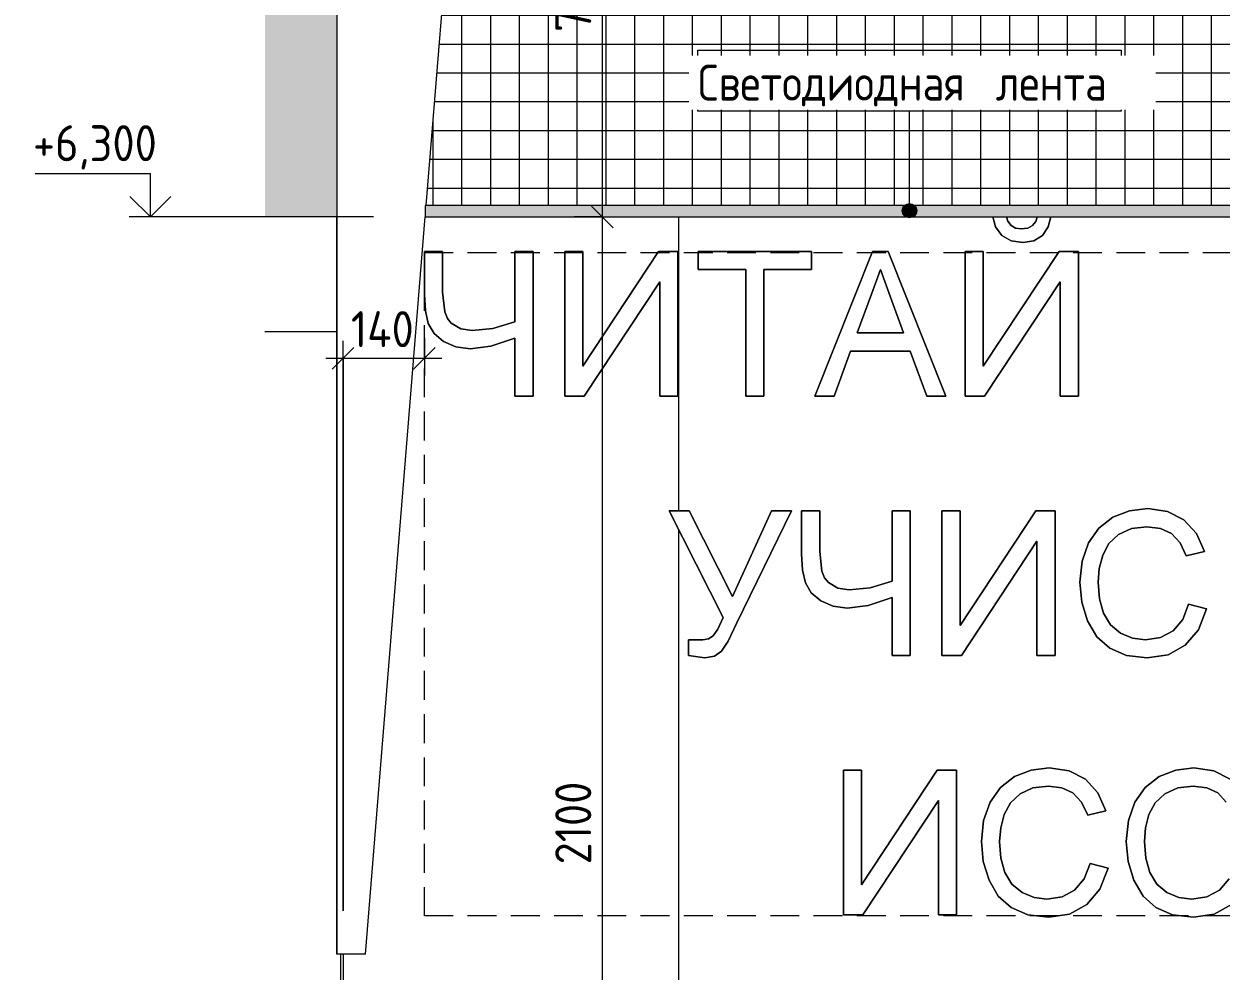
# Model space of a CAD drawing. Header units: millimetres. Extents: x 855 to 77750, y -1987 to 27400.
# Drawn here: x 66060 to 68136, y 4991 to 6635 of the extents above; entities that cross this region are included whole.
import ezdxf

# ---------------------------------------------------------------- set-up
doc = ezdxf.new("R2010")
doc.units = ezdxf.units.MM
doc.linetypes.add('ADSK_Штрих_ш2 п1', pattern=[75, 50, -25])
for name, color, linetype, lineweight in [('A-ANNO-DIMS', 7, 'Continuous', 9), ('A-ANNO-DIMS-25', 7, 'Continuous', 9), ('A-DETL', 7, 'Continuous', 9), ('A-DETL-1', 7, 'ADSK_Штрих_ш2 п1', 9), ('A-WALL', 7, 'Continuous', 9), ('A-WALL-PATT', 7, 'Continuous', 9), ('G-ANNO-DIMS', 7, 'Continuous', 9), ('G-ANNO-DIMS-1', 7, 'Continuous', 20), ('G-ANNO-TEXT', 7, 'Continuous', 9), ('I-FURN', 7, 'Continuous', 9), ('I-WALL', 7, 'Continuous', 9)]:
    doc.layers.add(name, color=color, linetype=linetype, lineweight=lineweight)
doc.layers.add('A-DETL-GENF-3', color=7, linetype='Continuous', lineweight=9, true_color=0xf2dc97)
doc.layers.add('I-FURN-24', color=7, linetype='Continuous', lineweight=9, true_color=0x4d4d4d)
doc.styles.add('GOST Common_8', font='GOST_Common.ttf', dxfattribs={"width": 0.9, "height": 62.5})
doc.styles.add('ISOCPEUR_2', font='isocpeur.ttf', dxfattribs={"width": 0.9, "height": 62.5})
doc.dimstyles.new('ISO-2_5_0_9К_БОЛЬШОЙ_1', dxfattribs={"dimscale": 304.8, "dimtxt": 62.248823, "dimasz": 0.123031, "dimexe": 0.098425, "dimexo": 0.246063, "dimgap": 0, "dimtad": 1, "dimdec": 0, "dimrnd": 10, "dimzin": 0, "dimdsep": 46, "dimtxsty": 'ISOCPEUR_2', "dimblk1": 'OBLIQUE', "dimblk2": 'OBLIQUE', "dimsah": 1, "dimcen": 0.09, "dimdle": 0.098425, "dimazin": 0, "dimtfac": 1, "dimtdec": 4, "dimtix": 1, "dimtmove": 0, "dimatfit": 3, "dimfxl": 1, "dimtvp": 1, "dimtolj": 1, "dimtzin": 0, "dimarcsym": 2})
pattern_1 = [(0, (66608.2, 0), (0, 3050), []), (90, (66608.2, 0), (-1300, 8e-14), [])]

# ---------------------------------------------------------------- blocks, each defined once
blk = doc.blocks.new('Надпись в вестибюле - Надпись в вестибюле-30816215-Развертка 1_04-3')
at = {"layer": 'I-FURN'}
for p, q in [((-25213.3, 6300), (-25208.6, 6282.6)), ((-25187.2, 6292.4), (-25189.6, 6300)), ((-25181.7, 6285.1), (-25187.2, 6292.4)), ((-25138.9, 6292.2), (-25144.4, 6284.9)), ((-25136.4, 6300), (-25138.9, 6292.2)), ((-25117.1, 6282.7), (-25112.7, 6300)), ((-25208.6, 6282.6), (-25197.7, 6267.8)), ((-25173.9, 6280.7), (-25181.7, 6285.1)), ((-25163.9, 6279.2), (-25173.9, 6280.7)), ((-25152.6, 6280.7), (-25163.9, 6279.2)), ((-25144.4, 6284.9), (-25152.6, 6280.7)), ((-25127.3, 6267.9), (-25117.1, 6282.7)), ((-25197.7, 6267.8), (-25181.7, 6258.7)), ((-25181.7, 6258.7), (-25161.1, 6255.7)), ((-25161.1, 6255.7), (-25142.1, 6258.7)), ((-25142.1, 6258.7), (-25127.3, 6267.9)), ((-26167.6, 6240), (-26199, 6240)), ((-26199, 6240), (-26199, 6165.2)), ((-26167.6, 6169.4), (-26167.6, 6240)), ((-26010.6, 6240), (-26042, 6240)), ((-26042, 6240), (-26042, 6118.2)), ((-26010.6, 5988.9), (-26010.6, 6240)), ((-25955.7, 6240), (-25955.7, 5988.9)), ((-25924.3, 6240), (-25955.7, 6240)), ((-25792.9, 6240), (-25924.3, 6041.1)), ((-25924.3, 6041.1), (-25924.3, 6240)), ((-25759.5, 6240), (-25792.9, 6240)), ((-25759.5, 5988.9), (-25759.5, 6240)), ((-25528, 6240), (-25724.2, 6240)), ((-25724.2, 6240), (-25724.2, 6208.6)), ((-25528, 6208.6), (-25528, 6240)), ((-25421.7, 6240), (-25521.9, 5988.9)), ((-25394.9, 6240), (-25421.7, 6240)), ((-25294.7, 5988.9), (-25394.9, 6240)), ((-25261.1, 6240), (-25261.1, 5988.9)), ((-25229.8, 6240), (-25261.1, 6240)), ((-25098.3, 6240), (-25229.8, 6041.1)), ((-25229.8, 6041.1), (-25229.8, 6240)), ((-25064.9, 6240), (-25098.3, 6240)), ((-25064.9, 5988.9), (-25064.9, 6240)), ((-25724.2, 6208.6), (-25641.8, 6208.6)), ((-25641.8, 6208.6), (-25641.8, 5988.9)), ((-25610.4, 5988.9), (-25610.4, 6208.6)), ((-25610.4, 6208.6), (-25528, 6208.6)), ((-25423.9, 6165.9), (-25408.3, 6208.6)), ((-25408.3, 6208.6), (-25390.7, 6160.5)), ((-25922, 5988.9), (-25790.9, 6187.2)), ((-25790.9, 6187.2), (-25790.9, 5988.9)), ((-25227.5, 5988.9), (-25096.3, 6187.2)), ((-25096.3, 6187.2), (-25096.3, 5988.9)), ((-26163.8, 6135.5), (-26167.6, 6169.4)), ((-25448.5, 6098.7), (-25423.9, 6165.9)), ((-26199, 6165.2), (-26197.3, 6137.2)), ((-25390.7, 6160.5), (-25368.1, 6098.7)), ((-26197.3, 6137.2), (-26192.3, 6115.2)), ((-26159.1, 6123.8), (-26163.8, 6135.5)), ((-26152.5, 6115.6), (-26159.1, 6123.8)), ((-26192.3, 6115.2), (-26182.3, 6097.8)), ((-26135.9, 6105.9), (-26152.5, 6115.6)), ((-26116.3, 6102.7), (-26135.9, 6105.9)), ((-26080.1, 6106.6), (-26116.3, 6102.7)), ((-26042, 6118.2), (-26080.1, 6106.6)), ((-26182.3, 6097.8), (-26165.7, 6083.7)), ((-26165.7, 6083.7), (-26144.3, 6074.4)), ((-26083.7, 6075.8), (-26042, 6089.4)), ((-26042, 6089.4), (-26042, 5988.9)), ((-25368.1, 6098.7), (-25448.5, 6098.7)), ((-26144.3, 6074.4), (-26119.8, 6071.3)), ((-26119.8, 6071.3), (-26083.7, 6075.8)), ((-25488.7, 5988.9), (-25460, 6067.3)), ((-25460, 6067.3), (-25356.6, 6067.3)), ((-25356.6, 6067.3), (-25327.9, 5988.9)), ((-26042, 5988.9), (-26010.6, 5988.9)), ((-25955.7, 5988.9), (-25922, 5988.9)), ((-25790.9, 5988.9), (-25759.5, 5988.9)), ((-25641.8, 5988.9), (-25610.4, 5988.9)), ((-25521.9, 5988.9), (-25488.7, 5988.9)), ((-25327.9, 5988.9), (-25294.7, 5988.9)), ((-25261.1, 5988.9), (-25227.5, 5988.9)), ((-25096.3, 5988.9), (-25064.9, 5988.9)), ((-24944.7, 5793.9), (-24976.3, 5790.1)), ((-24910.3, 5789), (-24944.7, 5793.9)), ((-25774.4, 5790), (-25681, 5605.1)), ((-25739.7, 5790), (-25774.4, 5790)), ((-25664.6, 5641.3), (-25739.7, 5790)), ((-25597, 5790), (-25664.6, 5641.3)), ((-25657.9, 5594.3), (-25562.5, 5790)), ((-25562.5, 5790), (-25597, 5790)), ((-25513.5, 5790), (-25544.9, 5790)), ((-25544.9, 5790), (-25544.9, 5715.2)), ((-25513.5, 5719.4), (-25513.5, 5790)), ((-25356.5, 5790), (-25387.9, 5790)), ((-25387.9, 5790), (-25387.9, 5668.2)), ((-25356.5, 5538.9), (-25356.5, 5790)), ((-25301.6, 5790), (-25301.6, 5538.9)), ((-25270.2, 5790), (-25301.6, 5790)), ((-25138.7, 5790), (-25270.2, 5591.1)), ((-25270.2, 5591.1), (-25270.2, 5790)), ((-25105.4, 5790), (-25138.7, 5790)), ((-25105.4, 5538.9), (-25105.4, 5790)), ((-25005.1, 5778.8), (-25029.3, 5760.2)), ((-24976.3, 5790.1), (-25005.1, 5778.8)), ((-24881.9, 5774.4), (-24910.3, 5789)), ((-24860.2, 5750.8), (-24881.9, 5774.4)), ((-25029.3, 5760.2), (-25047.3, 5734.6)), ((-24995.1, 5749.1), (-24972.9, 5759.2)), ((-24972.9, 5759.2), (-24946, 5762.5)), ((-24946, 5762.5), (-24922.6, 5759.5)), ((-24922.6, 5759.5), (-24903.5, 5750.4)), ((-24903.5, 5750.4), (-24888.7, 5734.7)), ((-24846.4, 5719.3), (-24860.2, 5750.8)), ((-25267.9, 5538.9), (-25136.8, 5737.2)), ((-25136.8, 5737.2), (-25136.8, 5538.9)), ((-25047.3, 5734.6), (-25058.5, 5702.9)), ((-25022.8, 5713.1), (-25011.9, 5733.4)), ((-25011.9, 5733.4), (-24995.1, 5749.1)), ((-24888.7, 5734.7), (-24877.8, 5711.8)), ((-25544.9, 5715.2), (-25543.2, 5687.2)), ((-25509.7, 5685.5), (-25513.5, 5719.4)), ((-25028.8, 5690.1), (-25022.8, 5713.1)), ((-24877.8, 5711.8), (-24846.4, 5719.3)), ((-25058.5, 5702.9), (-25062.2, 5666.3)), ((-25030.8, 5666.4), (-25028.8, 5690.1)), ((-25543.2, 5687.2), (-25538.2, 5665.2)), ((-25505, 5673.8), (-25509.7, 5685.5)), ((-25498.4, 5665.6), (-25505, 5673.8)), ((-25387.9, 5668.2), (-25425.9, 5656.6)), ((-25538.2, 5665.2), (-25528.1, 5647.8)), ((-25528.1, 5647.8), (-25511.5, 5633.7)), ((-25481.8, 5655.9), (-25498.4, 5665.6)), ((-25462.2, 5652.7), (-25481.8, 5655.9)), ((-25425.9, 5656.6), (-25462.2, 5652.7)), ((-25062.2, 5666.3), (-25058.9, 5631.6)), ((-25028.4, 5637.4), (-25030.8, 5666.4)), ((-25511.5, 5633.7), (-25490.1, 5624.4)), ((-25465.7, 5621.3), (-25429.5, 5625.8)), ((-25429.5, 5625.8), (-25387.9, 5639.4)), ((-25387.9, 5639.4), (-25387.9, 5538.9)), ((-25058.9, 5631.6), (-25049.1, 5599.2)), ((-25021.3, 5612.3), (-25028.4, 5637.4)), ((-24873.9, 5628.1), (-24884, 5601.2)), ((-24842.5, 5620), (-24873.9, 5628.1)), ((-25681, 5605.1), (-25689.9, 5584.8)), ((-25490.1, 5624.4), (-25465.7, 5621.3)), ((-25009.2, 5592.1), (-25021.3, 5612.3)), ((-24856.9, 5583.5), (-24842.5, 5620)), ((-25689.9, 5584.8), (-25698, 5573.3)), ((-25672.3, 5564), (-25657.9, 5594.3)), ((-25049.1, 5599.2), (-25032.9, 5571.6)), ((-24991.9, 5577.8), (-25009.2, 5592.1)), ((-24884, 5601.2), (-24900.5, 5581.9)), ((-25716.4, 5566.3), (-25741.1, 5566.3)), ((-25741.1, 5566.3), (-25741.1, 5538.9)), ((-25706.5, 5568.1), (-25716.4, 5566.3)), ((-25698, 5573.3), (-25706.5, 5568.1)), ((-25683.8, 5546.3), (-25672.3, 5564)), ((-25032.9, 5571.6), (-25010.7, 5551.4)), ((-24971, 5569.2), (-24991.9, 5577.8)), ((-24948.5, 5566.3), (-24971, 5569.2)), ((-24922.3, 5570.2), (-24948.5, 5566.3)), ((-24900.5, 5581.9), (-24922.3, 5570.2)), ((-24879.7, 5556.7), (-24856.9, 5583.5)), ((-25696.1, 5537.8), (-25683.8, 5546.3)), ((-25010.7, 5551.4), (-24981.8, 5539.1)), ((-24909.5, 5540.4), (-24879.7, 5556.7)), ((-25741.1, 5538.9), (-25712.8, 5534.9)), ((-25712.8, 5534.9), (-25696.1, 5537.8)), ((-25387.9, 5538.9), (-25356.5, 5538.9)), ((-25301.6, 5538.9), (-25267.9, 5538.9)), ((-25136.8, 5538.9), (-25105.4, 5538.9)), ((-24981.8, 5539.1), (-24945.4, 5534.9)), ((-24945.4, 5534.9), (-24909.5, 5540.4)), ((-25472.4, 5340), (-25472.4, 5088.9)), ((-25441.1, 5340), (-25472.4, 5340)), ((-25309.6, 5340), (-25441.1, 5141.1)), ((-25441.1, 5141.1), (-25441.1, 5340)), ((-25276.2, 5340), (-25309.6, 5340)), ((-25276.2, 5088.9), (-25276.2, 5340)), ((-25147.1, 5340.1), (-25175.9, 5328.8)), ((-25115.6, 5343.9), (-25147.1, 5340.1)), ((-25081.2, 5339), (-25115.6, 5343.9)), ((-25052.7, 5324.4), (-25081.2, 5339)), ((-24896, 5340.1), (-24924.8, 5328.8)), ((-24864.5, 5343.9), (-24896, 5340.1)), ((-24830, 5339), (-24864.5, 5343.9)), ((-24801.6, 5324.4), (-24830, 5339)), ((-25175.9, 5328.8), (-25200.2, 5310.2)), ((-25031.1, 5300.8), (-25052.7, 5324.4)), ((-24924.8, 5328.8), (-24949.1, 5310.2)), ((-25200.2, 5310.2), (-25218.2, 5284.6)), ((-25182.7, 5283.4), (-25165.9, 5299.1)), ((-25165.9, 5299.1), (-25143.8, 5309.2)), ((-25143.8, 5309.2), (-25116.8, 5312.5)), ((-25116.8, 5312.5), (-25093.4, 5309.5)), ((-25093.4, 5309.5), (-25074.4, 5300.4)), ((-25074.4, 5300.4), (-25059.5, 5284.7)), ((-25017.3, 5269.3), (-25031.1, 5300.8)), ((-24949.1, 5310.2), (-24967.1, 5284.6)), ((-24931.6, 5283.4), (-24914.8, 5299.1)), ((-24914.8, 5299.1), (-24892.6, 5309.2)), ((-24892.6, 5309.2), (-24865.7, 5312.5)), ((-24865.7, 5312.5), (-24842.3, 5309.5)), ((-24842.3, 5309.5), (-24823.3, 5300.4)), ((-24823.3, 5300.4), (-24808.4, 5284.7)), ((-25438.8, 5088.9), (-25307.6, 5287.2)), ((-25307.6, 5287.2), (-25307.6, 5088.9)), ((-25218.2, 5284.6), (-25229.4, 5252.9)), ((-25193.7, 5263.1), (-25182.7, 5283.4)), ((-25059.5, 5284.7), (-25048.6, 5261.8)), ((-24967.1, 5284.6), (-24978.2, 5252.9)), ((-24942.5, 5263.1), (-24931.6, 5283.4)), ((-25229.4, 5252.9), (-25233.1, 5216.3)), ((-25199.7, 5240.1), (-25193.7, 5263.1)), ((-25048.6, 5261.8), (-25017.3, 5269.3)), ((-24978.2, 5252.9), (-24981.9, 5216.3)), ((-24948.5, 5240.1), (-24942.5, 5263.1)), ((-25201.7, 5216.4), (-25199.7, 5240.1)), ((-24950.5, 5216.4), (-24948.5, 5240.1)), ((-25233.1, 5216.3), (-25229.8, 5181.6)), ((-25199.3, 5187.4), (-25201.7, 5216.4)), ((-24981.9, 5216.3), (-24978.6, 5181.6)), ((-24948.2, 5187.4), (-24950.5, 5216.4)), ((-25229.8, 5181.6), (-25219.9, 5149.2)), ((-25192.2, 5162.3), (-25199.3, 5187.4)), ((-25044.7, 5178.1), (-25054.9, 5151.2)), ((-25013.3, 5170), (-25044.7, 5178.1)), ((-25027.8, 5133.5), (-25013.3, 5170)), ((-24978.6, 5181.6), (-24968.8, 5149.2)), ((-24941.1, 5162.3), (-24948.2, 5187.4)), ((-25219.9, 5149.2), (-25203.8, 5121.6)), ((-25180.1, 5142.1), (-25192.2, 5162.3)), ((-25054.9, 5151.2), (-25071.4, 5131.9)), ((-24968.8, 5149.2), (-24952.6, 5121.6)), ((-24929, 5142.1), (-24941.1, 5162.3)), ((-24803.7, 5151.2), (-24820.2, 5131.9)), ((-25162.7, 5127.8), (-25180.1, 5142.1)), ((-25141.9, 5119.2), (-25162.7, 5127.8)), ((-25071.4, 5131.9), (-25093.2, 5120.2)), ((-25050.5, 5106.7), (-25027.8, 5133.5)), ((-24911.6, 5127.8), (-24929, 5142.1)), ((-24890.7, 5119.2), (-24911.6, 5127.8)), ((-24820.2, 5131.9), (-24842.1, 5120.2)), ((-25203.8, 5121.6), (-25181.6, 5101.4)), ((-25119.4, 5116.3), (-25141.9, 5119.2)), ((-25093.2, 5120.2), (-25119.4, 5116.3)), ((-25080.4, 5090.4), (-25050.5, 5106.7)), ((-24952.6, 5121.6), (-24930.5, 5101.4)), ((-24868.3, 5116.3), (-24890.7, 5119.2)), ((-24842.1, 5120.2), (-24868.3, 5116.3)), ((-24829.3, 5090.4), (-24799.4, 5106.7)), ((-25472.4, 5088.9), (-25438.8, 5088.9)), ((-25307.6, 5088.9), (-25276.2, 5088.9)), ((-25181.6, 5101.4), (-25152.7, 5089.1)), ((-25152.7, 5089.1), (-25116.3, 5084.9)), ((-25116.3, 5084.9), (-25080.4, 5090.4)), ((-24930.5, 5101.4), (-24901.5, 5089.1)), ((-24901.5, 5089.1), (-24865.1, 5084.9)), ((-24865.1, 5084.9), (-24829.3, 5090.4))]:
    blk.add_line(p, q, dxfattribs=at)
at = {"layer": 'I-FURN-24'}
for p, q in [((-25208.6, 6282.6), (-25213.3, 6300)), ((-25189.6, 6300), (-25187.2, 6292.4)), ((-25187.2, 6292.4), (-25181.7, 6285.1)), ((-25144.4, 6284.9), (-25138.9, 6292.2)), ((-25138.9, 6292.2), (-25136.4, 6300)), ((-25112.7, 6300), (-25117.1, 6282.7)), ((-25197.7, 6267.8), (-25208.6, 6282.6)), ((-25181.7, 6285.1), (-25173.9, 6280.7)), ((-25173.9, 6280.7), (-25163.9, 6279.2)), ((-25163.9, 6279.2), (-25152.6, 6280.7)), ((-25152.6, 6280.7), (-25144.4, 6284.9)), ((-25117.1, 6282.7), (-25127.3, 6267.9)), ((-25181.7, 6258.7), (-25197.7, 6267.8)), ((-25161.1, 6255.7), (-25181.7, 6258.7)), ((-25142.1, 6258.7), (-25161.1, 6255.7)), ((-25127.3, 6267.9), (-25142.1, 6258.7)), ((-26199, 6165.2), (-26199, 6240)), ((-26199, 6240), (-26167.6, 6240)), ((-26167.6, 6240), (-26167.6, 6169.4)), ((-26042, 6118.2), (-26042, 6240)), ((-26042, 6240), (-26010.6, 6240)), ((-26010.6, 6240), (-26010.6, 5988.9)), ((-25955.7, 6240), (-25924.3, 6240)), ((-25955.7, 5988.9), (-25955.7, 6240)), ((-25924.3, 6240), (-25924.3, 6041.1)), ((-25924.3, 6041.1), (-25792.9, 6240)), ((-25792.9, 6240), (-25759.5, 6240)), ((-25759.5, 6240), (-25759.5, 5988.9)), ((-25724.2, 6208.6), (-25724.2, 6240)), ((-25724.2, 6240), (-25528, 6240)), ((-25528, 6240), (-25528, 6208.6)), ((-25521.9, 5988.9), (-25421.7, 6240)), ((-25421.7, 6240), (-25394.9, 6240)), ((-25394.9, 6240), (-25294.7, 5988.9)), ((-25261.1, 6240), (-25229.8, 6240)), ((-25261.1, 5988.9), (-25261.1, 6240)), ((-25229.8, 6240), (-25229.8, 6041.1)), ((-25229.8, 6041.1), (-25098.3, 6240)), ((-25098.3, 6240), (-25064.9, 6240)), ((-25064.9, 6240), (-25064.9, 5988.9)), ((-25641.8, 6208.6), (-25724.2, 6208.6)), ((-25641.8, 5988.9), (-25641.8, 6208.6)), ((-25528, 6208.6), (-25610.4, 6208.6)), ((-25610.4, 6208.6), (-25610.4, 5988.9)), ((-25408.3, 6208.6), (-25423.9, 6165.9)), ((-25390.7, 6160.5), (-25408.3, 6208.6)), ((-25790.9, 6187.2), (-25922, 5988.9)), ((-25790.9, 5988.9), (-25790.9, 6187.2)), ((-25096.3, 6187.2), (-25227.5, 5988.9)), ((-25096.3, 5988.9), (-25096.3, 6187.2)), ((-26167.6, 6169.4), (-26163.8, 6135.5)), ((-25423.9, 6165.9), (-25448.5, 6098.7)), ((-26197.3, 6137.2), (-26199, 6165.2)), ((-25368.1, 6098.7), (-25390.7, 6160.5)), ((-26192.3, 6115.2), (-26197.3, 6137.2)), ((-26163.8, 6135.5), (-26159.1, 6123.8)), ((-26159.1, 6123.8), (-26152.5, 6115.6)), ((-26182.3, 6097.8), (-26192.3, 6115.2)), ((-26152.5, 6115.6), (-26135.9, 6105.9)), ((-26135.9, 6105.9), (-26116.3, 6102.7)), ((-26116.3, 6102.7), (-26080.1, 6106.6)), ((-26080.1, 6106.6), (-26042, 6118.2)), ((-26165.7, 6083.7), (-26182.3, 6097.8)), ((-26144.3, 6074.4), (-26165.7, 6083.7)), ((-26042, 6089.4), (-26083.7, 6075.8)), ((-26042, 5988.9), (-26042, 6089.4)), ((-25448.5, 6098.7), (-25368.1, 6098.7)), ((-26119.8, 6071.3), (-26144.3, 6074.4)), ((-26083.7, 6075.8), (-26119.8, 6071.3)), ((-25460, 6067.3), (-25488.7, 5988.9)), ((-25356.6, 6067.3), (-25460, 6067.3)), ((-25327.9, 5988.9), (-25356.6, 6067.3)), ((-26010.6, 5988.9), (-26042, 5988.9)), ((-25922, 5988.9), (-25955.7, 5988.9)), ((-25759.5, 5988.9), (-25790.9, 5988.9)), ((-25610.4, 5988.9), (-25641.8, 5988.9)), ((-25488.7, 5988.9), (-25521.9, 5988.9)), ((-25294.7, 5988.9), (-25327.9, 5988.9)), ((-25227.5, 5988.9), (-25261.1, 5988.9)), ((-25064.9, 5988.9), (-25096.3, 5988.9)), ((-24976.3, 5790.1), (-24944.7, 5793.9)), ((-24944.7, 5793.9), (-24910.3, 5789)), ((-25774.4, 5790), (-25739.7, 5790)), ((-25681, 5605.1), (-25774.4, 5790)), ((-25739.7, 5790), (-25664.6, 5641.3)), ((-25664.6, 5641.3), (-25597, 5790)), ((-25562.5, 5790), (-25657.9, 5594.3)), ((-25597, 5790), (-25562.5, 5790)), ((-25544.9, 5715.2), (-25544.9, 5790)), ((-25544.9, 5790), (-25513.5, 5790)), ((-25513.5, 5790), (-25513.5, 5719.4)), ((-25387.9, 5668.2), (-25387.9, 5790)), ((-25387.9, 5790), (-25356.5, 5790)), ((-25356.5, 5790), (-25356.5, 5538.9)), ((-25301.6, 5790), (-25270.2, 5790)), ((-25301.6, 5538.9), (-25301.6, 5790)), ((-25270.2, 5790), (-25270.2, 5591.1)), ((-25270.2, 5591.1), (-25138.7, 5790)), ((-25138.7, 5790), (-25105.4, 5790)), ((-25105.4, 5790), (-25105.4, 5538.9)), ((-25029.3, 5760.2), (-25005.1, 5778.8)), ((-25005.1, 5778.8), (-24976.3, 5790.1)), ((-24910.3, 5789), (-24881.9, 5774.4)), ((-24881.9, 5774.4), (-24860.2, 5750.8)), ((-25047.3, 5734.6), (-25029.3, 5760.2)), ((-24972.9, 5759.2), (-24995.1, 5749.1)), ((-24946, 5762.5), (-24972.9, 5759.2)), ((-24922.6, 5759.5), (-24946, 5762.5)), ((-24903.5, 5750.4), (-24922.6, 5759.5)), ((-24888.7, 5734.7), (-24903.5, 5750.4)), ((-24860.2, 5750.8), (-24846.4, 5719.3)), ((-25136.8, 5737.2), (-25267.9, 5538.9)), ((-25136.8, 5538.9), (-25136.8, 5737.2)), ((-25058.5, 5702.9), (-25047.3, 5734.6)), ((-25011.9, 5733.4), (-25022.8, 5713.1)), ((-24995.1, 5749.1), (-25011.9, 5733.4)), ((-24877.8, 5711.8), (-24888.7, 5734.7)), ((-25543.2, 5687.2), (-25544.9, 5715.2)), ((-25513.5, 5719.4), (-25509.7, 5685.5)), ((-25022.8, 5713.1), (-25028.8, 5690.1)), ((-24846.4, 5719.3), (-24877.8, 5711.8)), ((-25062.2, 5666.3), (-25058.5, 5702.9)), ((-25028.8, 5690.1), (-25030.8, 5666.4)), ((-25538.2, 5665.2), (-25543.2, 5687.2)), ((-25509.7, 5685.5), (-25505, 5673.8)), ((-25505, 5673.8), (-25498.4, 5665.6)), ((-25425.9, 5656.6), (-25387.9, 5668.2)), ((-25528.1, 5647.8), (-25538.2, 5665.2)), ((-25511.5, 5633.7), (-25528.1, 5647.8)), ((-25498.4, 5665.6), (-25481.8, 5655.9)), ((-25481.8, 5655.9), (-25462.2, 5652.7)), ((-25462.2, 5652.7), (-25425.9, 5656.6)), ((-25058.9, 5631.6), (-25062.2, 5666.3)), ((-25030.8, 5666.4), (-25028.4, 5637.4)), ((-25490.1, 5624.4), (-25511.5, 5633.7)), ((-25429.5, 5625.8), (-25465.7, 5621.3)), ((-25387.9, 5639.4), (-25429.5, 5625.8)), ((-25387.9, 5538.9), (-25387.9, 5639.4)), ((-25049.1, 5599.2), (-25058.9, 5631.6)), ((-25028.4, 5637.4), (-25021.3, 5612.3)), ((-24884, 5601.2), (-24873.9, 5628.1)), ((-24873.9, 5628.1), (-24842.5, 5620)), ((-25689.9, 5584.8), (-25681, 5605.1)), ((-25465.7, 5621.3), (-25490.1, 5624.4)), ((-25021.3, 5612.3), (-25009.2, 5592.1)), ((-24842.5, 5620), (-24856.9, 5583.5)), ((-25698, 5573.3), (-25689.9, 5584.8)), ((-25657.9, 5594.3), (-25672.3, 5564)), ((-25032.9, 5571.6), (-25049.1, 5599.2)), ((-25009.2, 5592.1), (-24991.9, 5577.8)), ((-24900.5, 5581.9), (-24884, 5601.2)), ((-25741.1, 5538.9), (-25741.1, 5566.3)), ((-25741.1, 5566.3), (-25716.4, 5566.3)), ((-25716.4, 5566.3), (-25706.5, 5568.1)), ((-25706.5, 5568.1), (-25698, 5573.3)), ((-25672.3, 5564), (-25683.8, 5546.3)), ((-25010.7, 5551.4), (-25032.9, 5571.6)), ((-24991.9, 5577.8), (-24971, 5569.2)), ((-24971, 5569.2), (-24948.5, 5566.3)), ((-24948.5, 5566.3), (-24922.3, 5570.2)), ((-24922.3, 5570.2), (-24900.5, 5581.9)), ((-24856.9, 5583.5), (-24879.7, 5556.7)), ((-25683.8, 5546.3), (-25696.1, 5537.8)), ((-24981.8, 5539.1), (-25010.7, 5551.4)), ((-24879.7, 5556.7), (-24909.5, 5540.4)), ((-25712.8, 5534.9), (-25741.1, 5538.9)), ((-25696.1, 5537.8), (-25712.8, 5534.9)), ((-25356.5, 5538.9), (-25387.9, 5538.9)), ((-25267.9, 5538.9), (-25301.6, 5538.9)), ((-25105.4, 5538.9), (-25136.8, 5538.9)), ((-24945.4, 5534.9), (-24981.8, 5539.1)), ((-24909.5, 5540.4), (-24945.4, 5534.9)), ((-25472.4, 5340), (-25441.1, 5340)), ((-25472.4, 5088.9), (-25472.4, 5340)), ((-25441.1, 5340), (-25441.1, 5141.1)), ((-25441.1, 5141.1), (-25309.6, 5340)), ((-25309.6, 5340), (-25276.2, 5340)), ((-25276.2, 5340), (-25276.2, 5088.9)), ((-25175.9, 5328.8), (-25147.1, 5340.1)), ((-25147.1, 5340.1), (-25115.6, 5343.9)), ((-25115.6, 5343.9), (-25081.2, 5339)), ((-25081.2, 5339), (-25052.7, 5324.4)), ((-24924.8, 5328.8), (-24896, 5340.1)), ((-24896, 5340.1), (-24864.5, 5343.9)), ((-24864.5, 5343.9), (-24830, 5339)), ((-24830, 5339), (-24801.6, 5324.4)), ((-25200.2, 5310.2), (-25175.9, 5328.8)), ((-25052.7, 5324.4), (-25031.1, 5300.8)), ((-24949.1, 5310.2), (-24924.8, 5328.8)), ((-25218.2, 5284.6), (-25200.2, 5310.2)), ((-25165.9, 5299.1), (-25182.7, 5283.4)), ((-25143.8, 5309.2), (-25165.9, 5299.1)), ((-25116.8, 5312.5), (-25143.8, 5309.2)), ((-25093.4, 5309.5), (-25116.8, 5312.5)), ((-25074.4, 5300.4), (-25093.4, 5309.5)), ((-25059.5, 5284.7), (-25074.4, 5300.4)), ((-25031.1, 5300.8), (-25017.3, 5269.3)), ((-24967.1, 5284.6), (-24949.1, 5310.2)), ((-24914.8, 5299.1), (-24931.6, 5283.4)), ((-24892.6, 5309.2), (-24914.8, 5299.1)), ((-24865.7, 5312.5), (-24892.6, 5309.2)), ((-24842.3, 5309.5), (-24865.7, 5312.5)), ((-24823.3, 5300.4), (-24842.3, 5309.5)), ((-24808.4, 5284.7), (-24823.3, 5300.4)), ((-25307.6, 5287.2), (-25438.8, 5088.9)), ((-25307.6, 5088.9), (-25307.6, 5287.2)), ((-25229.4, 5252.9), (-25218.2, 5284.6)), ((-25182.7, 5283.4), (-25193.7, 5263.1)), ((-25048.6, 5261.8), (-25059.5, 5284.7)), ((-24978.2, 5252.9), (-24967.1, 5284.6)), ((-24931.6, 5283.4), (-24942.5, 5263.1)), ((-25233.1, 5216.3), (-25229.4, 5252.9)), ((-25193.7, 5263.1), (-25199.7, 5240.1)), ((-25017.3, 5269.3), (-25048.6, 5261.8)), ((-24981.9, 5216.3), (-24978.2, 5252.9)), ((-24942.5, 5263.1), (-24948.5, 5240.1)), ((-25199.7, 5240.1), (-25201.7, 5216.4)), ((-24948.5, 5240.1), (-24950.5, 5216.4)), ((-25229.8, 5181.6), (-25233.1, 5216.3)), ((-25201.7, 5216.4), (-25199.3, 5187.4)), ((-24978.6, 5181.6), (-24981.9, 5216.3)), ((-24950.5, 5216.4), (-24948.2, 5187.4)), ((-25219.9, 5149.2), (-25229.8, 5181.6)), ((-25199.3, 5187.4), (-25192.2, 5162.3)), ((-25054.9, 5151.2), (-25044.7, 5178.1)), ((-25044.7, 5178.1), (-25013.3, 5170)), ((-25013.3, 5170), (-25027.8, 5133.5)), ((-24968.8, 5149.2), (-24978.6, 5181.6)), ((-24948.2, 5187.4), (-24941.1, 5162.3)), ((-25203.8, 5121.6), (-25219.9, 5149.2)), ((-25192.2, 5162.3), (-25180.1, 5142.1)), ((-25071.4, 5131.9), (-25054.9, 5151.2)), ((-24952.6, 5121.6), (-24968.8, 5149.2)), ((-24941.1, 5162.3), (-24929, 5142.1)), ((-24820.2, 5131.9), (-24803.7, 5151.2)), ((-25180.1, 5142.1), (-25162.7, 5127.8)), ((-25162.7, 5127.8), (-25141.9, 5119.2)), ((-25093.2, 5120.2), (-25071.4, 5131.9)), ((-25027.8, 5133.5), (-25050.5, 5106.7)), ((-24929, 5142.1), (-24911.6, 5127.8)), ((-24911.6, 5127.8), (-24890.7, 5119.2)), ((-24842.1, 5120.2), (-24820.2, 5131.9)), ((-25181.6, 5101.4), (-25203.8, 5121.6)), ((-25141.9, 5119.2), (-25119.4, 5116.3)), ((-25119.4, 5116.3), (-25093.2, 5120.2)), ((-25050.5, 5106.7), (-25080.4, 5090.4)), ((-24930.5, 5101.4), (-24952.6, 5121.6)), ((-24890.7, 5119.2), (-24868.3, 5116.3)), ((-24868.3, 5116.3), (-24842.1, 5120.2)), ((-24799.4, 5106.7), (-24829.3, 5090.4)), ((-25438.8, 5088.9), (-25472.4, 5088.9)), ((-25276.2, 5088.9), (-25307.6, 5088.9)), ((-25152.7, 5089.1), (-25181.6, 5101.4)), ((-25116.3, 5084.9), (-25152.7, 5089.1)), ((-25080.4, 5090.4), (-25116.3, 5084.9)), ((-24901.5, 5089.1), (-24930.5, 5101.4)), ((-24865.1, 5084.9), (-24901.5, 5089.1)), ((-24829.3, 5090.4), (-24865.1, 5084.9))]:
    blk.add_line(p, q, dxfattribs=at)
blk = doc.blocks.new('Стены наклон_ амфитеатр1 - Стены наклон_ амфитеатр-33007412-Развертка 1_04-3')
at = {"layer": 'A-WALL'}
for p, q in [((-26351.1, 7119.1), (-26131.1, 7119.1)), ((-26351.1, 7119.1), (-26351.1, 5020.8)), ((-26195.8, 6320), (-26131.1, 7119.1)), ((-26301.1, 5020.8), (-26197.5, 6300)), ((-26301.1, 5020.8), (-26351.1, 5020.8))]:
    blk.add_line(p, q, dxfattribs=at)
blk = doc.blocks.new('Высотные отметки - Стрелка_Верх-17668718-Развертка 1_04-3')
at = {"layer": 'G-ANNO-DIMS'}
for p, q in [((-26724.8, 8155), (-26924.8, 8155)), ((-26724.8, 8080), (-26724.8, 8155)), ((-26686.9, 8080), (-26761.9, 8080))]:
    blk.add_line(p, q, dxfattribs=at)
at = {"layer": 'G-ANNO-DIMS-1'}
for q in [(-26760.2, 8115.4), (-26689.5, 8115.4)]:
    blk.add_line((-26724.8, 8080), q, dxfattribs=at)
blk = doc.blocks.new('DIMBLOCK150-Развертка 1_04-3')
at = {"layer": 'A-ANNO-DIMS-25'}
for p, q in [((66613.7, 5095.8), (66613.7, 6084.8)), ((66754.7, 6090.2), (66754.7, 6024.8)), ((66754.7, 6054.8), (66754.7, 6090.2)), ((66583.7, 6054.8), (66784.7, 6054.8)), ((66613.7, 6054.8), (66613.7, 5095.8))]:
    blk.add_line(p, q, dxfattribs=at)
at = {"layer": 'A-ANNO-DIMS-25', "lineweight": 20}
for p, q in [((66613.7, 6054.8), (66632.4, 6073.6)), ((66754.7, 6054.8), (66773.4, 6073.6)), ((66613.7, 6054.8), (66594.9, 6036.1)), ((66754.7, 6054.8), (66735.9, 6036.1))]:
    blk.add_line(p, q, dxfattribs=at)
at = {"layer": 'A-ANNO-DIMS-25', "color": 0, "insert": (66627.3, 6136.5), "char_height": 62.5, "width": 136.469, "attachment_point": 1, "line_spacing_factor": 1.149209, "style": 'ISOCPEUR_2'}
blk.add_mtext('140', dxfattribs=at)
blk = doc.blocks.new('_Oblique')
at = {"color": 0, "linetype": 'ByBlock', "lineweight": -2}
blk.add_line((-0.5, -0.5), (0.5, 0.5), dxfattribs=at)
blk = doc.blocks.new('DIMBLOCK163-Развертка 1_04-3')
at = {"layer": 'A-ANNO-DIMS-25', "lineweight": 20}
for p, q in [((67063.2, 7060), (67044.5, 7078.8)), ((67063.2, 7060), (67082, 7041.2)), ((67063.2, 6300), (67044.5, 6318.8)), ((67063.2, 6300), (67082, 6281.3))]:
    blk.add_line(p, q, dxfattribs=at)
at = {"layer": 'A-ANNO-DIMS-25'}
for p, q in [((67063.2, 7090), (67063.2, 6300)), ((67014.7, 7060), (67093.2, 7060)), ((67063.2, 7060), (67014.7, 7060)), ((67014.7, 6300), (67093.2, 6300)), ((67063.2, 6300), (67014.7, 6300))]:
    blk.add_line(p, q, dxfattribs=at)
at = {"layer": 'A-ANNO-DIMS-25', "color": 0, "insert": (66981.6, 6620.7), "char_height": 62.5, "width": 142.215, "attachment_point": 1, "rotation": 90, "line_spacing_factor": 1.149209, "style": 'ISOCPEUR_2'}
blk.add_mtext('760', dxfattribs=at)
blk = doc.blocks.new('DIMBLOCK164-Развертка 1_04-3')
at = {"layer": 'A-ANNO-DIMS-25', "lineweight": 20}
for p, q in [((67063.2, 6300), (67044.5, 6318.8)), ((67063.2, 6300), (67082, 6281.3)), ((67063.2, 4200), (67044.5, 4218.7)), ((67063.2, 4200), (67082, 4181.2))]:
    blk.add_line(p, q, dxfattribs=at)
at = {"layer": 'A-ANNO-DIMS-25'}
for p, q in [((67014.7, 6300), (67093.2, 6300)), ((67063.2, 6300), (67014.7, 6300)), ((67063.2, 6300), (67063.2, 4170)), ((67014.7, 4200), (67093.2, 4200)), ((67063.2, 4200), (67014.7, 4200))]:
    blk.add_line(p, q, dxfattribs=at)
at = {"layer": 'A-ANNO-DIMS-25', "color": 0, "insert": (66981.6, 5176.4), "char_height": 62.5, "width": 176.691, "attachment_point": 1, "rotation": 90, "line_spacing_factor": 1.149209, "style": 'ISOCPEUR_2'}
blk.add_mtext('2100', dxfattribs=at)

msp = doc.modelspace()

# ---------------------------------------------------------------- hatches: boundary and pattern name
at = {"layer": 'A-DETL-GENF-3'}
msp.add_hatch(color=256, dxfattribs=at).paths.add_polyline_path([(67740.4, 6300), (69453.7, 6300), (69453.7, 6320), (66756.2, 6320), (66756.2, 6300), (67739.6, 6300)])
at = {"layer": 'A-WALL-PATT'}
msp.add_hatch(color=256, dxfattribs=at).paths.add_polyline_path([(66602.6, 6300), (66602.7, 7119.1), (66613.7, 7119.1), (66613.7, 8070), (66478.2, 8070), (66478.2, 6300)])
h = msp.add_hatch(dxfattribs=at)
h.set_pattern_fill('FP_54', color=256, style=0, pattern_type=2)
h.set_pattern_definition([(0, (72519.665, 4200), (0, 50), []), (90, (72519.665, 4200), (-50, 3e-15), [])])
h.paths.add_polyline_path([(72524.7, 6320), (72524.7, 6704), (72385.9, 6704), (72385.9, 6730), (72524.7, 6730), (72524.7, 7060), (69913.7, 7060), (69913.7, 7030), (69878.7, 7030), (69878.7, 6800), (71553.7, 6800), (71553.7, 6320), (72485.8, 6320)])
h.paths.add_polyline_path([(69296.2, 6320), (69453.7, 6320), (69453.7, 6704), (68687.3, 6704), (68687.3, 6730), (69272.3, 6730), (69272.3, 7030), (69237.3, 7030), (69237.3, 7060), (66817.8, 7060), (66757.8, 6320), (69020.3, 6320)])
h.paths.add_polyline_path([(69282.3, 6730), (69453.7, 6730), (69453.7, 6800), (69568.7, 6800), (69568.7, 7030), (69533.7, 7030), (69533.7, 7060), (69317.3, 7060), (69317.3, 7030), (69282.3, 7030), (69282.3, 6738.6)])
h.paths.add_polyline_path([(69604.4, 6800), (69868.7, 6800), (69868.6, 7030), (69833.7, 7030), (69833.7, 7060), (69613.7, 7060), (69613.7, 7030), (69578.7, 7030), (69578.7, 6800)])
h = msp.add_hatch(dxfattribs=at)
h.set_pattern_fill('FP_51', color=256, style=0, pattern_type=2)
h.set_pattern_definition(pattern_1)
h.paths.add_polyline_path([(66478.2, 0), (66602.7, 0), (66602.7, 6300), (66478.2, 6300), (66478.2, 299.7)])
h = msp.add_hatch(dxfattribs=at)
h.set_pattern_fill('FP_53', color=256, style=0, pattern_type=2)
h.set_pattern_definition([(0, (72394.7, 4200), (0, 3050), []), (90, (72394.7, 4200), (-1300, 8e-14), [])])
h.paths.add_polyline_path([(66613.7, 4200), (71094.7, 4200), (71094.7, 4205), (70983.7, 4205), (70983.7, 4255), (71094.7, 4255), (71094.7, 5000), (69453.7, 5000), (69453.7, 6300), (67840.9, 6300), (67836.6, 6282.7), (67826.4, 6267.9), (67811.6, 6258.7), (67792.6, 6255.7), (67772, 6258.7), (67756, 6267.8), (67745, 6282.6), (67740.4, 6300), (66756.2, 6300), (66652.6, 5020.8), (66613.7, 5020.8), (66613.7, 4260.6)])
h.paths.add_polyline_path([(72394.7, 4200), (72513.7, 4200), (72513.7, 6300), (72394.7, 6300), (72394.7, 4600), (72430.9, 4464.8), (72394.7, 4464.8), (72394.7, 4229.5)])
h.paths.add_polyline_path([(68591.7, 4205), (68183.7, 4205), (68183.7, 4255), (68683.7, 4255), (68683.7, 4205)])
h.paths.add_polyline_path([(68883.7, 4205), (68883.7, 4255), (69383.7, 4255), (69383.7, 4205), (68943.9, 4205)])
h.paths.add_polyline_path([(70783.7, 4205), (70283.7, 4205), (70283.7, 4255), (70783.7, 4255)])
h.paths.add_polyline_path([(67887.2, 4205), (67483.7, 4205), (67483.7, 4255), (67983.7, 4255), (67983.7, 4205)])
h.paths.add_polyline_path([(68890, 5030), (68858.6, 5030), (68858.6, 5088.9), (68697.7, 5088.9), (68697.7, 5030), (68666.3, 5030), (68666.3, 5120.3), (68685.9, 5120.3), (68699.6, 5148.7), (68709.5, 5188.8), (68715.3, 5240.4), (68717.3, 5308.6), (68717.3, 5340), (68866.4, 5340), (68866.4, 5120.3), (68890, 5120.3), (68890, 5050.1)])
h.paths.add_polyline_path([(68088.5, 5084.9), (68052.1, 5089.1), (68023.2, 5101.4), (68001, 5121.6), (67984.9, 5149.2), (67975, 5181.6), (67971.7, 5216.4), (67975.4, 5252.9), (67986.6, 5284.6), (68004.6, 5310.2), (68028.9, 5328.8), (68057.7, 5340.1), (68089.2, 5343.9), (68123.6, 5339), (68152.1, 5324.4), (68173.7, 5300.8), (68187.6, 5269.3), (68156.2, 5261.8), (68145.3, 5284.7), (68130.4, 5300.4), (68111.4, 5309.5), (68088, 5312.5), (68061, 5309.2), (68038.9, 5299.1), (68022.1, 5283.4), (68011.1, 5263.1), (68005.1, 5240.1), (68003.1, 5216.3), (68005.5, 5187.4), (68012.6, 5162.3), (68024.7, 5142.1), (68042.1, 5127.8), (68063.3, 5119.1), (68085.4, 5116.3), (68111.6, 5120.2), (68133.4, 5131.9), (68149.9, 5151.2), (68160.1, 5178.1), (68191.5, 5170), (68177, 5133.5), (68154.3, 5106.7), (68124.4, 5090.4), (68111.6, 5088.4)])
h.paths.add_polyline_path([(68237.2, 5084.9), (68211.1, 5088.9), (68215, 5120.3), (68230, 5116.3), (68240.7, 5118.4), (68248.2, 5124.8), (68252.8, 5138.9), (68254.3, 5164.5), (68254.3, 5340), (68407.3, 5340), (68407.3, 5088.9), (68375.9, 5088.9), (68375.9, 5308.6), (68285.7, 5308.6), (68285.7, 5180.5), (68282, 5123.3), (68276.4, 5107.1), (68266.7, 5095), (68253.5, 5087.5), (68239.4, 5085.3)])
h.paths.add_polyline_path([(67837.4, 5084.9), (67801, 5089.1), (67772.1, 5101.4), (67749.9, 5121.6), (67733.7, 5149.2), (67723.9, 5181.6), (67720.6, 5216.4), (67724.3, 5252.9), (67735.5, 5284.6), (67753.5, 5310.2), (67777.7, 5328.8), (67806.5, 5340.1), (67838.1, 5343.9), (67872.5, 5339), (67900.9, 5324.4), (67922.5, 5300.8), (67936.4, 5269.3), (67905, 5261.8), (67894.1, 5284.7), (67879.3, 5300.4), (67860.2, 5309.5), (67836.8, 5312.5), (67809.9, 5309.2), (67787.7, 5299.1), (67770.9, 5283.4), (67760, 5263.1), (67754, 5240.1), (67752, 5216.3), (67754.4, 5187.4), (67761.5, 5162.3), (67773.6, 5142.1), (67790.9, 5127.8), (67811.8, 5119.2), (67834.3, 5116.3), (67860.5, 5120.2), (67882.3, 5131.9), (67898.8, 5151.2), (67908.9, 5178.1), (67940.3, 5170), (67925.9, 5133.5), (67903.1, 5106.7), (67873.3, 5090.4), (67860.5, 5088.4)])
h.paths.add_polyline_path([(68973.2, 5084.9), (68944.9, 5088.9), (68944.9, 5116.3), (68969.6, 5116.3), (68979.5, 5118.1), (68987.9, 5123.3), (68996.1, 5134.8), (69004.9, 5155.1), (68911.5, 5340), (68946.3, 5340), (69021.4, 5191.3), (69089, 5340), (69123.4, 5340), (69018.1, 5123.3), (69013.7, 5114), (69002.2, 5096.3), (68989.9, 5087.8), (68979.5, 5086)])
h.paths.add_polyline_path([(67514.9, 5088.9), (67481.2, 5088.9), (67481.2, 5340), (67512.6, 5340), (67512.6, 5141.1), (67644.1, 5340), (67677.4, 5340), (67677.4, 5088.9), (67646, 5088.9), (67646, 5287.2), (67534.9, 5119.2)])
h.paths.add_polyline_path([(68646.7, 5088.9), (68462.2, 5088.9), (68462.2, 5340), (68642.7, 5340), (68642.7, 5308.6), (68493.6, 5308.6), (68493.6, 5234), (68634.9, 5234), (68634.9, 5202.7), (68493.6, 5202.7), (68493.6, 5120.3), (68646.7, 5120.3)])
h.paths.add_polyline_path([(69184.3, 5088.9), (69152.9, 5088.9), (69152.9, 5340), (69184.3, 5340), (69184.3, 5141.1), (69315.7, 5340), (69349.1, 5340), (69349.1, 5088.9), (69317.7, 5088.9), (69317.7, 5287.2), (69186.5, 5088.9)])
h.paths.add_polyline_path([(68835, 5120.3), (68835, 5308.6), (68748.7, 5308.6), (68748.7, 5296), (68742.3, 5210), (68732.9, 5160.2), (68717.3, 5120.3), (68742.3, 5120.3)])
h.paths.add_polyline_path([(69252.9, 5355.7), (69232.3, 5358.7), (69216.3, 5367.8), (69205.4, 5382.6), (69200, 5402.8), (69223.5, 5402.8), (69226.8, 5392.4), (69232.3, 5385.1), (69240.4, 5380.7), (69250.1, 5379.2), (69261.4, 5380.7), (69269.6, 5384.9), (69275.1, 5392.2), (69278.4, 5402.8), (69302, 5402.8), (69296.9, 5382.7), (69286.8, 5367.9), (69271.9, 5358.7), (69261.4, 5357.1)])
h.paths.add_polyline_path([(67240.9, 5534.9), (67212.6, 5538.9), (67212.6, 5566.3), (67237.3, 5566.3), (67247.2, 5568.1), (67255.6, 5573.3), (67263.7, 5584.8), (67272.6, 5605.1), (67179.2, 5790), (67214, 5790), (67289.1, 5641.3), (67356.7, 5790), (67391.1, 5790), (67285.8, 5573.3), (67281.4, 5564), (67269.9, 5546.3), (67257.6, 5537.8), (67247.2, 5536)])
h.paths.add_polyline_path([(68008.3, 5534.9), (67971.8, 5539.1), (67942.9, 5551.4), (67920.8, 5571.6), (67904.6, 5599.2), (67894.7, 5631.6), (67891.5, 5666.4), (67895.2, 5702.9), (67906.3, 5734.6), (67924.9, 5760.6), (67948.6, 5778.8), (67977.4, 5790.1), (68008.9, 5793.9), (68043.4, 5789), (68071.8, 5774.4), (68093.4, 5750.8), (68107.3, 5719.3), (68075.9, 5711.8), (68065, 5734.7), (68050.1, 5750.4), (68031.1, 5759.5), (68007.7, 5762.5), (67980.7, 5759.2), (67958.6, 5749.1), (67941.8, 5733.4), (67930.9, 5713.1), (67924.9, 5690.1), (67922.9, 5666.3), (67925.2, 5637.4), (67932.3, 5612.3), (67944.4, 5592.1), (67961.8, 5577.8), (67982.7, 5569.2), (68005.1, 5566.3), (68031.3, 5570.2), (68053.2, 5581.9), (68069.7, 5601.2), (68079.8, 5628.1), (68111.2, 5620), (68096.7, 5583.5), (68074, 5556.7), (68044.1, 5540.4), (68031.3, 5538.4)])
h.paths.add_polyline_path([(67848.3, 5538.9), (67816.9, 5538.9), (67816.9, 5737.2), (67685.7, 5538.9), (67652.1, 5538.9), (67652.1, 5790), (67683.5, 5790), (67683.5, 5591.1), (67814.9, 5790), (67848.3, 5790), (67848.3, 5555.2)])
h.paths.add_polyline_path([(68239.4, 5538.9), (68154.4, 5538.9), (68154.4, 5790), (68185.8, 5790), (68185.8, 5684), (68247.3, 5683.9), (68280, 5681.6), (68304.6, 5673.9), (68320.1, 5662.6), (68330.7, 5647.4), (68336.8, 5630.2), (68338.8, 5612.5), (68334, 5584.9), (68319.4, 5561), (68307.7, 5551.3), (68291.7, 5544.4), (68271.6, 5540.2), (68247.3, 5538.9)])
h.paths.add_polyline_path([(67565.8, 5538.9), (67565.8, 5639.4), (67524.1, 5625.8), (67488, 5621.3), (67463.5, 5624.4), (67442.1, 5633.7), (67425.5, 5647.8), (67415.5, 5665.2), (67410.5, 5687.2), (67408.8, 5719.4), (67408.8, 5790), (67440.2, 5790), (67440.2, 5719.4), (67444, 5685.5), (67448.7, 5673.8), (67455.3, 5665.6), (67471.9, 5655.9), (67491.5, 5652.7), (67527.7, 5656.6), (67565.8, 5668.2), (67565.8, 5790), (67597.2, 5790), (67597.2, 5538.9)])
h.paths.add_polyline_path([(68244.6, 5570.3), (68247.3, 5570.3), (68278.2, 5573.4), (68296.1, 5582.7), (68304.6, 5596.4), (68307.4, 5612.6), (68305.4, 5625.8), (68299.2, 5636.8), (68289.6, 5645.1), (68277.3, 5649.7), (68230.8, 5652.7), (68185.8, 5652.7), (68185.8, 5570.3), (68239.4, 5570.3)])
h.paths.add_polyline_path([(67888.7, 5988.9), (67857.3, 5988.9), (67857.3, 6187.2), (67726.2, 5988.9), (67692.5, 5988.9), (67692.5, 6240), (67723.9, 6240), (67723.9, 6041.1), (67855.4, 6240), (67888.7, 6240), (67888.7, 6060.2)])
h.paths.add_polyline_path([(67029.4, 5988.9), (66998, 5988.9), (66998, 6240), (67029.4, 6240), (67029.4, 6041.1), (67160.8, 6240), (67194.2, 6240), (67194.2, 5988.9), (67162.8, 5988.9), (67162.8, 6187.2), (67031.6, 5988.9)])
h.paths.add_polyline_path([(67311.9, 5988.9), (67311.9, 6208.6), (67229.5, 6208.6), (67229.5, 6240), (67425.7, 6240), (67425.7, 6208.6), (67343.3, 6208.6), (67343.3, 5988.9)])
h.paths.add_polyline_path([(67431.8, 5988.9), (67532, 6240), (67558.7, 6240), (67659, 5988.9), (67625.8, 5988.9), (67597.1, 6067.3), (67493.6, 6067.3), (67464.9, 5988.9)])
h.paths.add_polyline_path([(66911.6, 5988.9), (66911.6, 6089.4), (66870, 6075.8), (66833.9, 6071.3), (66809.4, 6074.4), (66788, 6083.7), (66771.4, 6097.8), (66761.4, 6115.2), (66756.3, 6137.2), (66754.7, 6169.4), (66754.7, 6240), (66786.1, 6240), (66786.1, 6169.4), (66789.8, 6135.5), (66794.5, 6123.8), (66801.1, 6115.6), (66817.7, 6105.9), (66837.4, 6102.7), (66873.6, 6106.6), (66911.6, 6118.2), (66911.6, 6240), (66943, 6240), (66943, 5988.9)])
h.paths.add_polyline_path([(67505.1, 6098.7), (67585.6, 6098.7), (67545.3, 6208.6), (67529.7, 6165.9)])
h.paths.add_polyline_path([(67789.8, 6279.2), (67801.1, 6280.7), (67809.3, 6284.9), (67814.8, 6292.2), (67817.2, 6300), (67764, 6300), (67766.5, 6292.4), (67772, 6285.1), (67780.1, 6280.7)])
h = msp.add_hatch(dxfattribs=at)
h.set_pattern_fill('FP_51', color=256, style=0, pattern_type=2)
h.set_pattern_definition(pattern_1)
h.paths.add_polyline_path([(66602.7, 399.6), (66613.7, 399.6), (66613.7, 5020.8), (66602.7, 5020.8), (66602.7, 405)])
at = {"layer": 'G-ANNO-TEXT'}
h = msp.add_hatch(color=256, dxfattribs=at)
edge = h.paths.add_edge_path()
edge.add_arc((67595.9, 6310.9), 12.5, 0, 360)

# ---------------------------------------------------------------- linework, layer by layer
at = {"layer": 'A-DETL'}
for p, q in [((69453.7, 6320), (66756.2, 6320)), ((66756.2, 6320), (66756.2, 6300)), ((66756.2, 6300), (69453.7, 6300))]:
    msp.add_line(p, q, dxfattribs=at)
at = {"layer": 'A-DETL-1'}
for p, q in [((66754.7, 6238.3), (69507.2, 6238.3)), ((66754.7, 5087.1), (66754.7, 6238.3)), ((69354.7, 5087.1), (66754.7, 5087.1))]:
    msp.add_line(p, q, dxfattribs=at)
at = {"layer": 'G-ANNO-DIMS'}
msp.add_line((66666.7, 6300), (66279.6, 6300), dxfattribs=at)
at = {"layer": 'G-ANNO-TEXT'}
msp.add_line((67595.9, 6310.9), (67595.9, 6483.6), dxfattribs=at)
at = {"layer": 'G-ANNO-TEXT', "flags": 128}
msp.add_lwpolyline([(67229, 6589.3), (67962.7, 6589.3), (67962.7, 6483.6), (67229, 6483.6)], close=True, dxfattribs=at)
at = {"layer": 'G-ANNO-TEXT'}
msp.add_circle((67595.9, 6310.9), 12.5, dxfattribs=at)
at = {"layer": 'I-WALL'}
for p, q in [((66602.7, 6300), (66478.2, 6300)), ((66602.7, 5020.8), (66602.7, 6300)), ((66613.7, 5020.8), (66602.7, 5020.8)), ((66613.7, 5020.8), (66613.7, 399.6))]:
    msp.add_line(p, q, dxfattribs=at)

# ---------------------------------------------------------------- block references
at = {"layer": 'A-WALL'}
msp.add_blockref('Стены наклон_ амфитеатр1 - Стены наклон_ амфитеатр-33007412-Развертка 1_04-3', (92953.7, 0), dxfattribs=at)
at = {"layer": 'G-ANNO-DIMS'}
msp.add_blockref('Высотные отметки - Стрелка_Верх-17668718-Развертка 1_04-3', (93004.4, -1780), dxfattribs=at)
at = {"layer": 'I-FURN-24'}
msp.add_blockref('Надпись в вестибюле - Надпись в вестибюле-30816215-Развертка 1_04-3', (92953.7, 0), dxfattribs=at)

# ---------------------------------------------------------------- dimensions: what is measured, and where the dimension line sits
at = {"layer": 'A-ANNO-DIMS'}
for base, p1, p2, override, picture, middle in [((67063.2, 6300), (67089.7, 7060), (67089.7, 6300), {"dimpost": '<>', "dimfxl": 760}, 'DIMBLOCK163-Развертка 1_04-3', (67032, 6680)), ((67063.2, 4200), (67089.7, 6300), (67089.7, 4200), {"dimpost": '<>', "dimfxl": 2100}, 'DIMBLOCK164-Развертка 1_04-3', (67032, 5250))]:
    dim = msp.add_linear_dim(base=base, p1=p1, p2=p2, angle=90, dimstyle='ISO-2_5_0_9К_БОЛЬШОЙ_1', override=override, dxfattribs=at)
    dim.commit()
    dim.dimension.update_dxf_attribs({"geometry": picture, "text_midpoint": middle})
dim = msp.add_linear_dim(base=(66754.7, 6054.8), p1=(66613.7, 5020.8), p2=(66754.7, 6165.2), dimstyle='ISO-2_5_0_9К_БОЛЬШОЙ_1', override={"dimpost": '<>', "dimfxl": 1153.098608}, dxfattribs=at)
dim.commit()
dim.dimension.update_dxf_attribs({"geometry": 'DIMBLOCK150-Развертка 1_04-3', "text_midpoint": (66684.2, 6086.1)})

# ---------------------------------------------------------------- next in the draw order: texts
at = {"layer": 'G-ANNO-DIMS', "insert": (66075.9, 6459.2), "char_height": 62.5, "width": 254.705, "attachment_point": 1, "line_spacing_factor": 1.149209, "style": 'ISOCPEUR_2', "bg_fill": 3, "box_fill_scale": 1.25, "bg_fill_color": 256, "bg_fill_true_color": 13158600, "bg_fill_transparency": 0}
msp.add_mtext('+6,300', dxfattribs=at)
at = {"layer": 'G-ANNO-TEXT', "insert": (67229, 6564.2), "char_height": 62.5, "width": 602.468, "attachment_point": 1, "style": 'GOST Common_8', "bg_fill": 3, "box_fill_scale": 1.25, "bg_fill_color": 256, "bg_fill_true_color": 13158600, "bg_fill_transparency": 0}
msp.add_mtext('Светодиодная', dxfattribs=at)

# ---------------------------------------------------------------- next in the draw order: texts
at = {"layer": 'G-ANNO-TEXT', "insert": (67726.1, 6564.2), "char_height": 62.5, "width": 23.449, "attachment_point": 1, "style": 'GOST Common_8', "bg_fill": 3, "box_fill_scale": 1.25, "bg_fill_color": 256, "bg_fill_true_color": 13158600, "bg_fill_transparency": 0}
msp.add_mtext('\\fGOST Common|b0|i0|c204|p34|;\\W.9; ', dxfattribs=at)

# ---------------------------------------------------------------- next in the draw order: texts
at = {"layer": 'G-ANNO-TEXT', "insert": (67745.4, 6564.2), "char_height": 62.5, "width": 261.551, "attachment_point": 1, "style": 'GOST Common_8', "bg_fill": 3, "box_fill_scale": 1.25, "bg_fill_color": 256, "bg_fill_true_color": 13158600, "bg_fill_transparency": 0}
msp.add_mtext('лента', dxfattribs=at)

doc.saveas('drawing.dxf')
